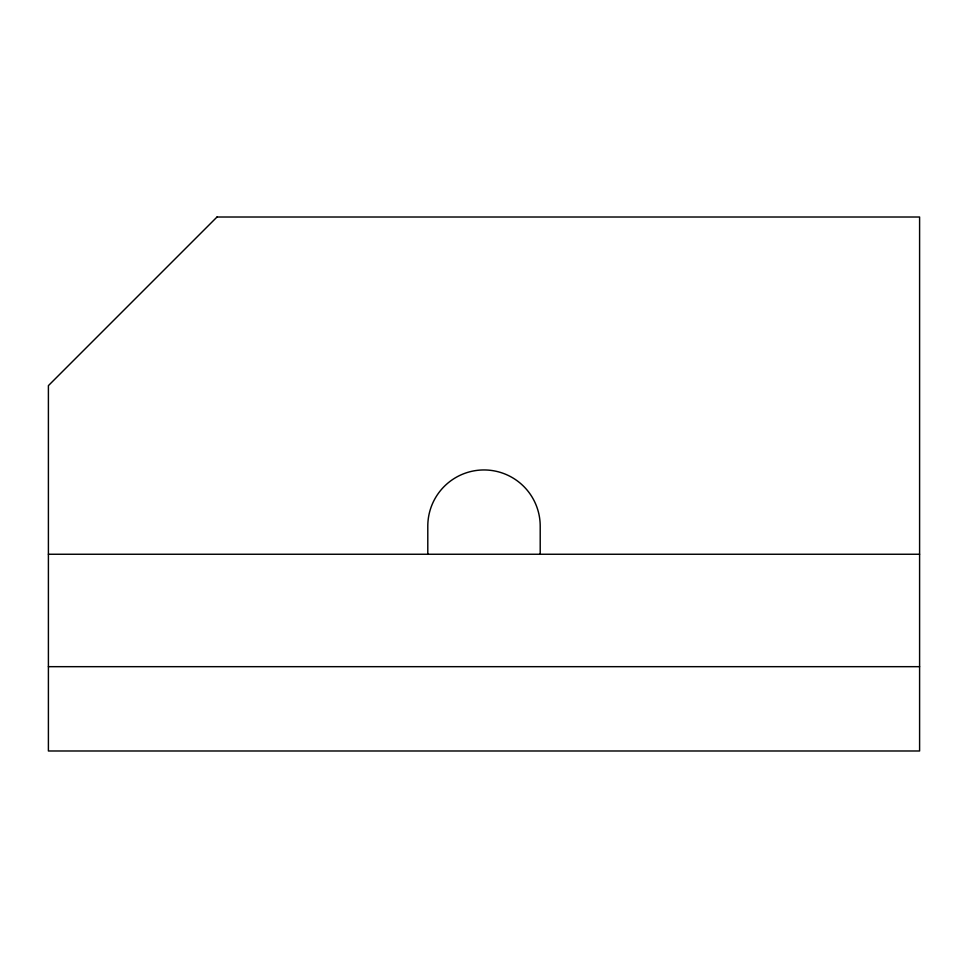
<?xml version="1.0" encoding="UTF-8"?>
<svg xmlns="http://www.w3.org/2000/svg" width="968" height="968" viewBox="0 0 968 968"><rect width="100%" height="100%" fill="white"/><g stroke="black" fill="none" stroke-linecap="round" stroke-linejoin="round"><path stroke-width="1.45" d="M48.4 554.253L919.6 554.253M48.4 666.674L919.6 666.674M540.204 554.253L540.204 526.156A56.205 56.205 0 0 0 484 469.952A56.205 56.205 0 0 0 427.796 526.156L427.796 554.253M217.013 217.013L48.4 385.639L48.4 750.986L919.6 750.986L919.6 217.013L217.013 217.013"/></g></svg>
